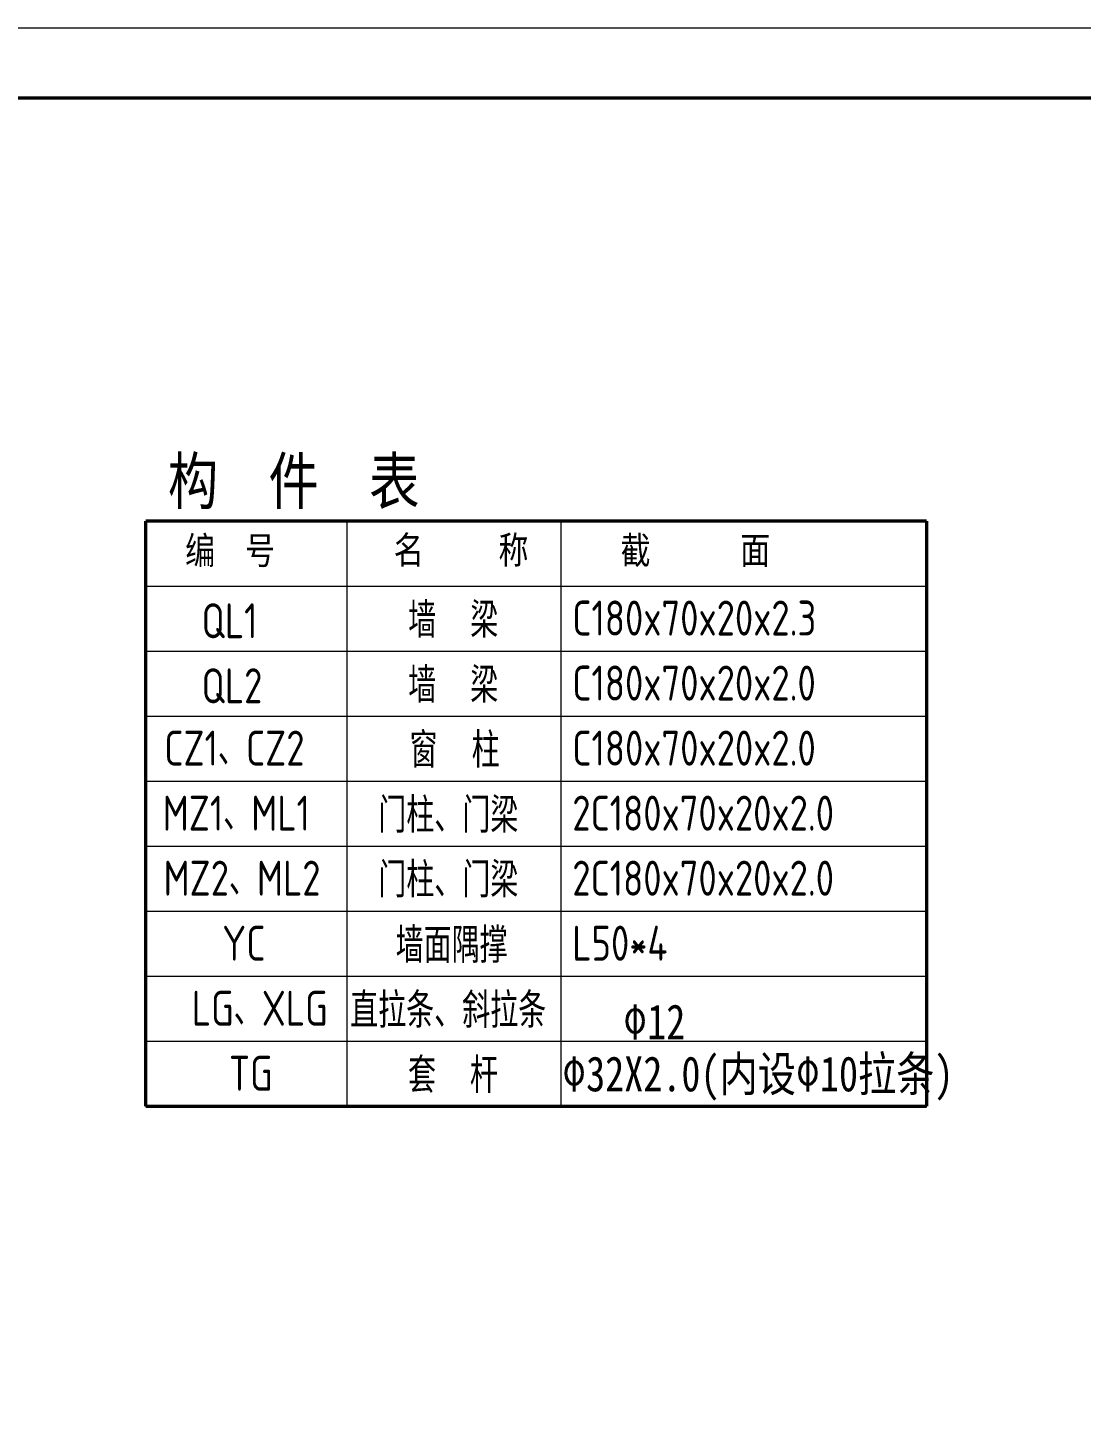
# Model space of a CAD drawing. Header units: millimetres. Extents: x 19781 to 898973, y -947928 to -267362.
# Drawn here: x 485740 to 508301, y -739495 to -709565 of the extents above; entities that cross this region are included whole.
import ezdxf

# ---------------------------------------------------------------- set-up
doc = ezdxf.new("R2010")
doc.units = ezdxf.units.MM
doc.header["$LTSCALE"] = 100
doc.layers.add('BORDER', color=7, linetype='Continuous', lineweight=18)
doc.layers.add('PUB_TEXT', color=7, linetype='Continuous', lineweight=18)
doc.styles.add('-宋体', font='')
doc.styles.add('TSSD_REIN', font='tssdeng.shx', dxfattribs={"width": 0.7, "bigfont": 'hztxt.shx'})
doc.styles.get('-宋体').set_extended_font_data('宋体')

msp = doc.modelspace()

# ---------------------------------------------------------------- linework, layer by layer
at = {"layer": 'BORDER'}
msp.add_lwpolyline([(431826, -772565), (431826, -709565), (543276, -709565), (543276, -772565)], close=True, dxfattribs=at)
msp.add_lwpolyline([(435576, -771065, 75, 75, 0), (435576, -711065, 75, 75, 0), (541776, -711065, 75, 75, 0), (541776, -771065, 75, 75, 0)], format="xyseb", close=True, dxfattribs=at)
at = {"layer": 'PUB_TEXT'}
for p, q in [((492581.66, -732665.05), (492581.66, -720127.49)), ((497164.73, -732665.05), (497164.73, -720127.49)), ((488262.18, -721520.56), (504994.21, -721520.56)), ((488262.18, -722913.62), (504994.21, -722913.62)), ((488262.18, -722913.62), (504994.21, -722913.62)), ((488262.18, -722913.62), (504994.21, -722913.62)), ((488262.18, -722913.62), (504994.21, -722913.62)), ((488262.18, -722913.62), (504994.21, -722913.62)), ((488262.18, -722913.62), (504994.21, -722913.62)), ((488262.18, -722913.62), (504994.21, -722913.62)), ((488262.18, -724306.68), (504994.21, -724306.68)), ((488262.18, -725699.74), (504994.21, -725699.74)), ((488262.18, -727092.8), (504994.21, -727092.8)), ((488262.18, -728485.87), (504994.21, -728485.87)), ((488262.18, -729878.93), (504994.21, -729878.93)), ((488262.18, -731271.99), (504994.21, -731271.99)), ((488262.18, -732665.05), (504994.21, -732665.05)), ((488262.18, -732665.05), (504994.21, -732665.05))]:
    msp.add_line(p, q, dxfattribs=at)
for points in [[(488262.18, -732665.05, 73.6, 73.6, 0), (488262.18, -720127.49, 73.6, 73.6, 0)], [(488262.18, -720127.49, 73.6, 73.6, 0), (504994.21, -720127.49, 73.6, 73.6, 0)], [(504994.21, -732665.05, 73.6, 73.6, 0), (504994.21, -720127.49, 73.6, 73.6, 0)], [(488262.18, -732665.05, 73.6, 73.6, 0), (504994.21, -732665.05, 73.6, 73.6, 0)]]:
    msp.add_lwpolyline(points, format="xyseb", dxfattribs=at)

# ---------------------------------------------------------------- texts
at = {"layer": 'PUB_TEXT', "style": 'TSSD_REIN', "width": 0.8}
for s, height, p in [('QL1', 750.037, (489459.15, -722640.01)), ('C180x70x20x2.3', 750.0375, (497401.71, -722582.41)), ('QL2', 750.037, (489459.15, -724033.07)), ('C180x70x20x2.0', 750.0375, (497401.71, -723975.47)), ('CZ1、CZ2', 750.037, (488660.94, -725368.53)), ('C180x70x20x2.0', 750.0375, (497401.71, -725368.53)), ('MZ1、ML1', 750.037, (488627.06, -726761.59)), ('门柱、门梁', 750.037, (493245.31, -726807.49)), ('2C180x70x20x2.0', 750.0375, (497401.71, -726761.59)), ('MZ2、ML2', 750.037, (488644.91, -728154.65)), ('门柱、门梁', 750.037, (493245.31, -728192.91)), ('2C180x70x20x2.0', 750.0375, (497401.71, -728154.65)), ('YC', 750.037, (489902.33, -729547.72)), ('墙面隅撑', 750.037, (493617.42, -729593.62)), ('L50*4', 750.037, (497401.71, -729547.72)), ('LG、XLG', 750.037, (489250.66, -730940.78)), ('直拉条、斜拉条', 750.037, (492642.88, -730986.68))]:
    msp.add_text(s, height=height, dxfattribs=at).set_placement(p)
at = {"layer": 'PUB_TEXT', "attachment_point": 7}
for s, insert, char_height, width, style in [('{\\W0.8;构  件  表}', (488737.08, -719875.49), 989.1268, 8275.6942, '-宋体'), ('{\\W0.8;编  号}', (489108.43, -721117.76), 588.7659, 2904.5787, '-宋体'), ('{\\W0.8;名     称}', (493576.3, -721107.95), 588.7659, 4419.6697, '-宋体'), ('{\\W0.8;截      面}', (498433.93, -721114.49), 588.7659, 4945.634, '-宋体'), ('{\\W0.8;墙  梁}', (493886.81, -722628.31), 750.0375, 2889.7873, 'TSSD_REIN'), ('{\\W0.8;墙  梁}', (493886.81, -724021.37), 750.0375, 2889.7873, 'TSSD_REIN'), ('{\\W0.8;窗  柱}', (493916.81, -725414.43), 750.0375, 2829.7843, 'TSSD_REIN'), ('{\\fsimsun|b0|i0|c0|p253;\\W0.8;\x8212}', (498492.37, -731233.05), 750.0375, 1505.0752, 'TSSD_REIN'), ('{\\fsimsun|b0|i0|c0|p253;\\W0.8;\x8232X2.0(内设\x8210拉条)}', (497183.84, -732546.35), 750.0375, 9825.4913, 'TSSD_REIN'), ('{\\W0.8;TG }', (490046.88, -732333.84), 750.0375, 1350.0675, 'TSSD_REIN'), ('{\\W0.8;套  杆}', (493881.81, -732379.74), 750.0375, 2897.2877, 'TSSD_REIN')]:
    msp.add_mtext(s, dxfattribs=dict(at, insert=insert, char_height=char_height, width=width, style=style))

doc.saveas('drawing.dxf')
